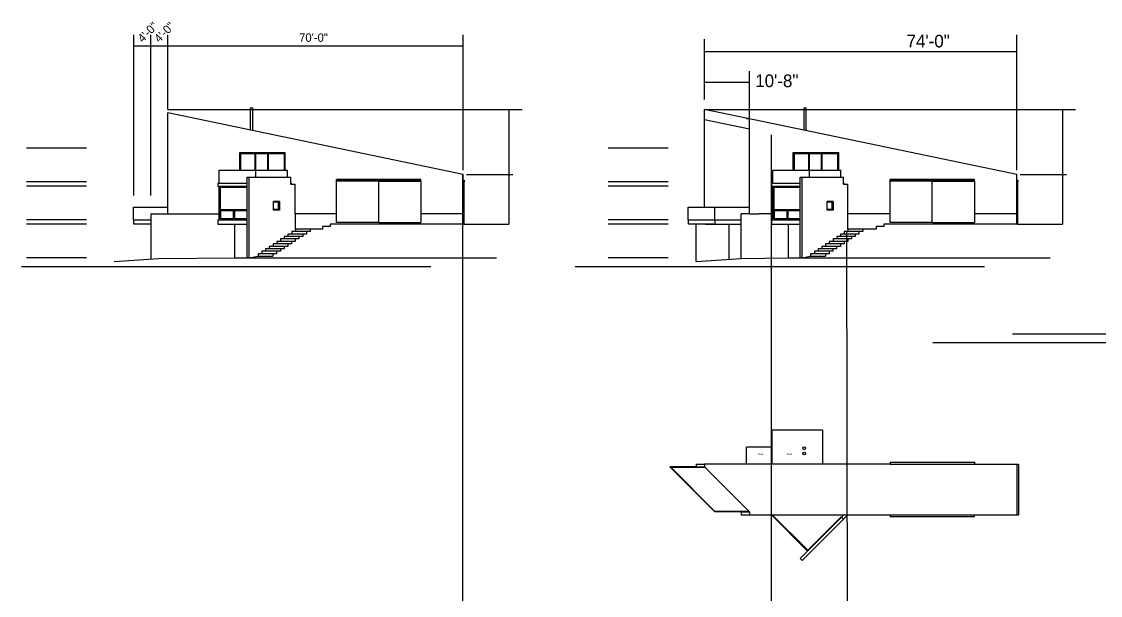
# Model space of a CAD drawing. Header units: inches. Extents: x -30960 to 5972, y 141 to 7569.
# Drawn here: x -6180 to -3112, y 2726 to 4357 of the extents above; entities that cross this region are included whole.
import ezdxf

# ---------------------------------------------------------------- set-up
doc = ezdxf.new("R2010")
doc.units = ezdxf.units.IN
doc.header["$LTSCALE"] = 0.5
doc.header["$MEASUREMENT"] = 0
doc.linetypes.add('ACAD_ISO02W100', pattern=[15, 12, -3])
for name, color, linetype in [('A-Elev-North', 7, 'Continuous'), ('A-Elev-South', 7, 'Continuous'), ('A-glazing', 252, 'Continuous'), ('A-millwork', 252, 'Continuous'), ('A-roof', 253, 'Continuous'), ('A-soffit', 251, 'ACAD_ISO02W100'), ('A-walls', 7, 'Continuous'), ('construction', 160, 'Continuous')]:
    doc.layers.add(name, color=color, linetype=linetype)

msp = doc.modelspace()

# ---------------------------------------------------------------- linework, layer by layer
at = {"layer": 'A-Elev-North'}
for p, q in [((-4924.4, 3922.2), (-5764.4, 4097.4, -36033)), ((-3350.2, 3922.2), (-4238.2, 4107.4, -38092))]:
    msp.add_line(p, q, dxfattribs=at)
at = {"layer": 'A-Elev-North', "color": 252}
for p, q in [((-5614.3, 3796.3), (-5614.3, 3886.3)), ((-4040.1, 3796.3), (-4040.1, 3886.3)), ((-5577.2, 3796.3, -14653.9), (-5577.2, 3819.3, -14784.3)), ((-5575.1, 3796.3, -14641.9), (-5575.1, 3819.3, -14772.3)), ((-4003.1, 3796.3, -14653.9), (-4003.1, 3819.3, -14784.3)), ((-4000.9, 3796.3, -14641.9), (-4000.9, 3819.3, -14772.3))]:
    msp.add_line(p, q, dxfattribs=at)
at = {"layer": 'A-Elev-North', "color": 251}
for p, q in [((-5613.2, 3796.3), (-5613.2, 3819.3)), ((-5574, 3796.3, -14641.9), (-5574, 3819.3, -14641.9)), ((-4039.1, 3796.3), (-4039.1, 3819.3)), ((-3999.9, 3796.3, -14641.9), (-3999.9, 3819.3, -14641.9))]:
    msp.add_line(p, q, dxfattribs=at)
at = {"layer": 'A-Elev-South', "color": 7}
for p, q in [((-5528.8, 4048.6), (-5528.8, 4112.1)), ((-5528.8, 4112.1), (-5522.8, 4112.1)), ((-5522.8, 4047.3), (-5522.8, 4112.1)), ((-3954.7, 4112.1), (-3948.7, 4112.1)), ((-3954.7, 4048.6), (-3954.7, 4112.1)), ((-3948.7, 4047.3), (-3948.7, 4112.1)), ((-5764.4, 3810.3, -5147.6), (-5764.4, 4097.4, -5147.6)), ((-5861.4, 3829.3, -5147.6), (-5788.4, 3829.3, -5147.6)), ((-5861.4, 3829.3, -5147.6), (-5764.4, 3829.3, -5147.6)), ((-5861.4, 3793.3, -5147.6), (-5861.4, 3829.3, -5147.6)), ((-4284.2, 3829.3), (-4187.2, 3829.3)), ((-4284.2, 3829.3), (-4211.2, 3829.3)), ((-4284.2, 3793.3), (-4284.2, 3829.3)), ((-5860.4, 3781.3), (-5860.4, 3793.3, -5147.6)), ((-5812.4, 3781.3, -3431.7), (-5860.4, 3781.3)), ((-5317.4, 3774.3, -5147.6), (-5324.4, 3774.3, -5147.6)), ((-5324.4, 3774.3, -5147.6), (-5324.4, 3767.3, -5147.6)), ((-5302.4, 3774.3, -5147.6), (-5317.4, 3774.3, -5147.6)), ((-5302.4, 3781.3, -5147.6), (-5302.4, 3774.3, -5147.6)), ((-4283.2, 3781.3, 5147.6), (-4283.2, 3793.3)), ((-4211.2, 3781.3), (-4283.2, 3781.3, 5147.6)), ((-4262.2, 3675.3, -5147.6), (-4262.2, 3781.3, -5147.6)), ((-3750.2, 3774.3, -5147.6), (-3750.2, 3767.3, -5147.6)), ((-3743.2, 3774.3, -5147.6), (-3750.2, 3774.3, -5147.6)), ((-3728.2, 3774.3, -5147.6), (-3743.2, 3774.3, -5147.6)), ((-3728.2, 3781.3, -5147.6), (-3728.2, 3774.3, -5147.6)), ((-5380.6, 3746.3, -5147.6), (-5391.2, 3746.3, -5147.6)), ((-5391.2, 3746.3, -5147.6), (-5391.2, 3739.3, -5147.6)), ((-5370, 3753.3, -5147.6), (-5380.6, 3753.3, -5147.6)), ((-5380.6, 3753.3, -5147.6), (-5380.6, 3746.3, -5147.6)), ((-5359.4, 3760.3, -5147.6), (-5370, 3760.3, -5147.6)), ((-5370, 3760.3, -5147.6), (-5370, 3753.3, -5147.6)), ((-5359.4, 3767.3, -5147.6), (-5359.4, 3760.3, -5147.6)), ((-5324.4, 3767.3, -5147.6), (-5359.4, 3767.3, -5147.6)), ((-3820, 3746.3), (-3820, 3739.3)), ((-3809.4, 3746.3), (-3820, 3746.3)), ((-3809.4, 3753.3), (-3809.4, 3746.3)), ((-3798.8, 3753.3), (-3809.4, 3753.3)), ((-3798.8, 3760.3), (-3798.8, 3753.3)), ((-3788.2, 3760.3), (-3798.8, 3760.3)), ((-3750.2, 3767.3, -5147.6), (-3788.2, 3767.3)), ((-3788.2, 3767.3), (-3788.2, 3760.3)), ((-5423, 3718.3, -5147.6), (-5433.6, 3718.3, -5147.6)), ((-5433.6, 3718.3, -5147.6), (-5433.6, 3711.3, -5147.6)), ((-5412.4, 3725.3, -5147.6), (-5423, 3725.3, -5147.6)), ((-5423, 3725.3, -5147.6), (-5423, 3718.3, -5147.6)), ((-5401.8, 3732.3, -5147.6), (-5412.4, 3732.3, -5147.6)), ((-5412.4, 3732.3, -5147.6), (-5412.4, 3725.3, -5147.6)), ((-5391.2, 3739.3, -5147.6), (-5401.8, 3739.3, -5147.6)), ((-5401.8, 3739.3, -5147.6), (-5401.8, 3732.3, -5147.6)), ((-3862.4, 3718.3), (-3862.4, 3711.3)), ((-3851.8, 3718.3), (-3862.4, 3718.3)), ((-3851.8, 3725.3), (-3851.8, 3718.3)), ((-3841.2, 3725.3), (-3851.8, 3725.3)), ((-3841.2, 3732.3), (-3841.2, 3725.3)), ((-3830.6, 3732.3), (-3841.2, 3732.3)), ((-3830.6, 3739.3), (-3830.6, 3732.3)), ((-3820, 3739.3), (-3830.6, 3739.3)), ((-5573.4, 3685.3, -5147.6), (-5533.1, 3685.3, 5147.6)), ((-5573.4, 3685.3, -5147.6), (-5573.4, 3685.3, -5147.6)), ((-5533.1, 3685.3, 10295.1), (-5507.4, 3690.3, -5147.6)), ((-5507.4, 3690.3, -5147.6), (-5465.4, 3690.3, -5147.6)), ((-5465.4, 3697.3, -5147.6), (-5465.4, 3690.3, -5147.6)), ((-5454.8, 3697.3, -5147.6), (-5465.4, 3697.3, -5147.6)), ((-5444.2, 3704.3, -5147.6), (-5454.8, 3704.3, -5147.6)), ((-5454.8, 3704.3, -5147.6), (-5454.8, 3697.3, -5147.6)), ((-5433.6, 3711.3, -5147.6), (-5444.2, 3711.3, -5147.6)), ((-5444.2, 3711.3, -5147.6), (-5444.2, 3704.3, -5147.6)), ((-3999.2, 3685.3, -5147.6), (-3960.3, 3685.3, 20590.3)), ((-3999.2, 3685.3, -5147.6), (-3999.2, 3685.3, -5147.6)), ((-3960.3, 3685.3, 25737.8), (-3936.3, 3690.3)), ((-3936.3, 3690.3), (-3894.3, 3690.3)), ((-3894.3, 3697.3), (-3894.3, 3690.3)), ((-3883.7, 3697.3), (-3894.3, 3697.3)), ((-3883.7, 3704.3), (-3883.7, 3697.3)), ((-3873.1, 3704.3), (-3883.7, 3704.3)), ((-3873.1, 3711.3), (-3873.1, 3704.3)), ((-3862.4, 3711.3), (-3873.1, 3711.3))]:
    msp.add_line(p, q, dxfattribs=at)
at = {"layer": 'A-Elev-South', "color": 252}
for p, q in [((-4238.2, 3829.3, -5147.6), (-4238.2, 4107.4, -5147.6)), ((-5559.7, 3934.3, -15442.7), (-5559.7, 3985.3, -15442.7)), ((-5559.7, 3985.3, -15442.7), (-5430.7, 3985.3, -15442.7)), ((-5556.7, 3982.3, -15442.7), (-5513.7, 3982.3, 753.3)), ((-5556.7, 3934.3, -15442.7), (-5556.7, 3982.3, -15442.7)), ((-5515.7, 3934.3), (-5515.7, 3982.3)), ((-5513.7, 3934.3), (-5513.7, 3982.3)), ((-5513.7, 3982.3), (-5479.7, 3982.3)), ((-5479.7, 3934.3), (-5479.7, 3982.3)), ((-5477.7, 3982.3), (-5432.7, 3982.3, -15442.7)), ((-5477.7, 3934.3), (-5477.7, 3982.3)), ((-5432.7, 3934.3), (-5432.7, 3982.3)), ((-5430.7, 3934.3), (-5430.7, 3985.3)), ((-3985.5, 3985.3, -15442.7), (-3856.5, 3985.3, -15442.7)), ((-3985.5, 3934.3, -15442.7), (-3985.5, 3985.3, -15442.7)), ((-3982.5, 3982.3, -15442.7), (-3939.5, 3982.3, 753.3)), ((-3982.5, 3934.3, -15442.7), (-3982.5, 3982.3, -15442.7)), ((-3941.5, 3934.3), (-3941.5, 3982.3)), ((-3939.5, 3982.3), (-3905.5, 3982.3)), ((-3939.5, 3934.3), (-3939.5, 3982.3)), ((-3905.5, 3934.3), (-3905.5, 3982.3)), ((-3903.5, 3982.3), (-3858.5, 3982.3, -15442.7)), ((-3903.5, 3934.3), (-3903.5, 3982.3)), ((-3858.5, 3934.3), (-3858.5, 3982.3)), ((-3856.5, 3934.3), (-3856.5, 3985.3)), ((-4924.4, 3906.3), (-4921.4, 3906.3)), ((-4924.4, 3901.3), (-4921.4, 3901.3)), ((-4922.4, 3901.3), (-4922.4, 3781.3, -5147.6)), ((-4921.4, 3906.3), (-4921.4, 3901.3)), ((-3350.2, 3906.3), (-3347.2, 3906.3)), ((-3350.2, 3901.3), (-3347.2, 3901.3)), ((-3348.2, 3901.3), (-3348.2, 3781.3, -5147.6)), ((-3347.2, 3906.3), (-3347.2, 3901.3)), ((-5449.4, 3843.7, 152.4), (-5463.6, 3843.7, 2316.2)), ((-5449.4, 3822.8, -257.6), (-5449.4, 3843.7, -257.6)), ((-3875.2, 3843.7, 152.4), (-3889.4, 3843.7, 2316.2)), ((-3875.2, 3822.8, -257.6), (-3875.2, 3843.7, -257.6)), ((-5538.7, 3822.3), (-5614.3, 3822.3)), ((-5577.2, 3819.3), (-5614.3, 3819.3)), ((-5538.7, 3819.3, -14641.9), (-5575.1, 3819.3, -14641.9)), ((-5449.4, 3822.8, 152.4), (-5463.6, 3822.8, 2316.2)), ((-3966, 3822.3, 15442.7), (-4040.1, 3822.3)), ((-4003.1, 3819.3), (-4040.1, 3819.3)), ((-3966, 3819.3, 800.8), (-4000.9, 3819.3, -14641.9)), ((-3875.2, 3822.8, 152.4), (-3889.4, 3822.8, 2316.2)), ((-5577.2, 3796.3), (-5614.3, 3796.3)), ((-5538.7, 3796.3, -14641.9), (-5575.1, 3796.3, -14641.9)), ((-4003.1, 3796.3), (-4040.1, 3796.3)), ((-3966, 3796.3, 800.8), (-4000.9, 3796.3, -14641.9)), ((-6180, 3661.3, -5147.6), (-5016, 3661.3, -5147.6)), ((-4605.9, 3661.3, -5147.6), (-3441.9, 3661.3, -5147.6)), ((-4262.2, 3099.6), (-4238.2, 3099.6)), ((-4262.2, 3091.6), (-4238.2, 3091.6)), ((-4134.2, 2963.6), (-4110.2, 2963.6)), ((-4134.2, 2955.6), (-4110.2, 2955.6))]:
    msp.add_line(p, q, dxfattribs=at)
at = {"layer": 'A-Elev-South', "color": 253}
for p, q in [((-4110.2, 3810.3), (-4110.2, 4080.8)), ((-4110.2, 4050.9), (-4238.2, 4077.4)), ((-5617.8, 3934.3, -15442.7), (-5557.4, 3934.3, -15442.7)), ((-5557.4, 3934.3), (-5424.2, 3934.3)), ((-5513.7, 3915.3), (-5513.7, 3934.3)), ((-5424.2, 3915.3), (-5424.2, 3934.3)), ((-4043.7, 3934.3, -15442.7), (-3983.2, 3934.3, -15442.7)), ((-3983.2, 3934.3), (-3850, 3934.3)), ((-3939.6, 3915.3), (-3939.6, 3934.3)), ((-3850, 3915.3), (-3850, 3934.3)), ((-5622.1, 3898.3, -15442.7), (-5538.7, 3898.3, -15442.7)), ((-5538.7, 3685.3, -15442.7), (-5538.7, 3915.3, -15442.7)), ((-5538.7, 3915.3, -15442.7), (-5414.3, 3915.3, -15442.7)), ((-5533.1, 3685.3), (-5533.1, 3915.3)), ((-5414.3, 3895.3), (-5414.3, 3915.3)), ((-5414.3, 3898.3, -15442.7), (-5412.7, 3898.3, -15442.7)), ((-5412.7, 3895.3, -15442.7), (-5412.7, 3898.3, -15442.7)), ((-5284.4, 3906.2, 5147.6), (-5284.4, 3908.2, 5147.6)), ((-5284.4, 3903.2, 5147.6), (-5284.4, 3906.2, 5147.6)), ((-5284.4, 3906.2, 5147.6), (-5044.4, 3906.2, 5147.6)), ((-5284.4, 3903.2, 5147.6), (-5284.4, 3903.2, 5147.6)), ((-5164.4, 3903.2, 5147.6), (-5044.4, 3903.2, 5147.6)), ((-5044.4, 3903.2, 5147.6), (-5044.4, 3908.2, 5147.6)), ((-5044.4, 3903.2, 5147.6), (-5044.4, 3786.3)), ((-5044.4, 3903.2, 5147.6), (-5044.4, 3903.2, 5147.6)), ((-4048, 3898.3, -15442.7), (-3966, 3898.3)), ((-3966, 3915.3), (-3842.4, 3915.3)), ((-3966, 3685.3), (-3966, 3915.3)), ((-3960.3, 3685.3, 15442.7), (-3960.3, 3915.3, 15442.7)), ((-3842.4, 3895.3, 15442.7), (-3842.4, 3915.3, 15442.7)), ((-3842.4, 3898.3), (-3840.8, 3898.3)), ((-3840.8, 3895.3), (-3840.8, 3898.3)), ((-3710.2, 3906.2, 5147.6), (-3710.2, 3908.2, 5147.6)), ((-3710.2, 3906.2, 5147.6), (-3470.2, 3906.2, 5147.6)), ((-3710.2, 3903.2, 5147.6), (-3710.2, 3906.2, 5147.6)), ((-3710.2, 3903.2, 5147.6), (-3710.2, 3903.2, 5147.6)), ((-3590.2, 3903.2, 5147.6), (-3470.2, 3903.2, 5147.6)), ((-3470.2, 3903.2, 5147.6), (-3470.2, 3908.2, 5147.6)), ((-3470.2, 3903.2, 5147.6), (-3470.2, 3786.3)), ((-3470.2, 3903.2, 5147.6), (-3470.2, 3903.2, 5147.6)), ((-5622.1, 3889.3, -15442.7), (-5538.7, 3889.3, -15442.7)), ((-5414.3, 3895.3, -15442.7), (-5402.1, 3895.3, -15442.7)), ((-4048, 3889.3, -15442.7), (-3966, 3889.3)), ((-3842.4, 3895.3), (-3830.2, 3895.3)), ((-5463.6, 3821.3, 2573.8), (-5463.6, 3845.3, 2573.8)), ((-5446.6, 3845.3), (-5463.6, 3845.3)), ((-5446.6, 3845.3), (-5446.6, 3821.3)), ((-3872.5, 3845.3), (-3889.4, 3845.3)), ((-3889.4, 3821.3, 2573.8), (-3889.4, 3845.3, 2573.8)), ((-3872.5, 3845.3), (-3872.5, 3821.3)), ((-5812.4, 3810.3, -10295.1), (-5617.8, 3810.3, -10295.1)), ((-5446.6, 3821.3), (-5463.6, 3821.3)), ((-5284.4, 3810.3), (-5402.1, 3810.3, -5147.6)), ((-4924.4, 3810.3, -4941.7), (-5044.4, 3810.3)), ((-4214.2, 3829.3), (-4110.2, 3829.3)), ((-4134.2, 3683.3), (-4134.2, 3810.3)), ((-4110.2, 3810.3, -5147.6), (-4083.2, 3810.3, -5147.6)), ((-4043.7, 3810.3), (-4084, 3810.3)), ((-3872.5, 3821.3), (-3889.4, 3821.3)), ((-3710.2, 3810.3), (-3830.2, 3810.3, -5147.6)), ((-3350.2, 3810.3, -4941.7), (-3470.2, 3810.3)), ((-5860.4, 3793.3, -10295.1), (-5812.4, 3793.3, -10295.1)), ((-5622.1, 3793.3), (-5538.7, 3793.3)), ((-5622.1, 3781.3), (-5538.7, 3781.3)), ((-5164.4, 3786.3, 5147.6), (-5044.4, 3786.3)), ((-4284.2, 3793.3), (-4134.2, 3793.3)), ((-4235.2, 3781.3), (-4134.2, 3781.3)), ((-4048, 3793.3), (-3966, 3793.3, 15442.7)), ((-4048, 3781.3), (-3966, 3781.3, 15442.7)), ((-3590.2, 3786.3, 5147.6), (-3470.2, 3786.3)), ((-5391.2, 3746.3, -5147.6), (-5433.2, 3746.3, -5147.6)), ((-5380.6, 3753.3, -5147.6), (-5422.6, 3753.3, -5147.6)), ((-5370, 3760.3, -5147.6), (-5412, 3760.3, -5147.6)), ((-5359.4, 3767.3, -5147.6), (-5401.4, 3767.3, -5147.6)), ((-3820, 3746.3), (-3862, 3746.3)), ((-3809.4, 3753.3), (-3851.4, 3753.3)), ((-3798.8, 3760.3), (-3840.8, 3760.3)), ((-3788.2, 3767.3), (-3830.2, 3767.3)), ((-5433.6, 3718.3, -5147.6), (-5475.6, 3718.3, -5147.6)), ((-5423, 3725.3, -5147.6), (-5465, 3725.3, -5147.6)), ((-5412.4, 3732.3, -5147.6), (-5454.4, 3732.3, -5147.6)), ((-5401.8, 3739.3, -5147.6), (-5443.8, 3739.3, -5147.6)), ((-3862.4, 3718.3), (-3904.4, 3718.3)), ((-3851.8, 3725.3), (-3893.8, 3725.3)), ((-3841.2, 3732.3), (-3883.2, 3732.3)), ((-3830.6, 3739.3), (-3872.6, 3739.3)), ((-5465.4, 3697.3, -5147.6), (-5507.4, 3697.3, -5147.6)), ((-5454.8, 3704.3, -5147.6), (-5496.8, 3704.3, -5147.6)), ((-5444.2, 3711.3, -5147.6), (-5486.2, 3711.3, -5147.6)), ((-3894.3, 3697.3), (-3936.3, 3697.3)), ((-3883.7, 3704.3), (-3925.7, 3704.3)), ((-3873.1, 3711.3), (-3915.1, 3711.3))]:
    msp.add_line(p, q, dxfattribs=at)
at = {"layer": 'A-Elev-South', "color": 2, "ltscale": 0.1}
for p, q in [((-5995.2, 3997.3, -20590.3), (-6165.7, 3997.3, -20590.3)), ((-5995.2, 3997.3, -20590.3), (-6165.7, 3997.3, -20590.3)), ((-4341.1, 3997.3, -15442.7), (-4511.6, 3997.3, -15442.7)), ((-4341.1, 3997.3, -15442.7), (-4511.6, 3997.3, -15442.7)), ((-5995.2, 3901.3, -20590.3), (-6165.7, 3901.3, -20590.3)), ((-4341.1, 3901.3, -15442.7), (-4511.6, 3901.3, -15442.7)), ((-5995.2, 3889.3, -20590.3), (-6165.7, 3889.3, -20590.3)), ((-4341.1, 3889.3, -15442.7), (-4511.6, 3889.3, -15442.7)), ((-5995.2, 3793.3, -20590.3), (-6165.7, 3793.3, -20590.3)), ((-5995.2, 3781.3, -20590.3), (-6165.7, 3781.3, -20590.3)), ((-4341.1, 3793.3, -15442.7), (-4511.6, 3793.3, -15442.7)), ((-4341.1, 3781.3, -15442.7), (-4511.6, 3781.3, -15442.7)), ((-5995.2, 3685.3, -20590.3), (-6165.7, 3685.3, -20590.3)), ((-4341.1, 3685.3, -15442.7), (-4511.6, 3685.3, -15442.7))]:
    msp.add_line(p, q, dxfattribs=at)
at = {"layer": 'A-Elev-South', "color": 251}
for p, q in [((-5617.8, 3898.3), (-5617.8, 3934.3)), ((-4043.7, 3898.3), (-4043.7, 3934.3)), ((-5622.1, 3898.3, -15442.7), (-5622.1, 3889.3, -15442.7)), ((-5044.4, 3908.2, 5147.6), (-5284.4, 3908.2, 5147.6)), ((-3470.2, 3908.2, 5147.6), (-3710.2, 3908.2, 5147.6)), ((-5617.8, 3793.3), (-5617.8, 3889.3)), ((-5402.1, 3810.3, -15442.7), (-5402.1, 3895.3, -15442.7)), ((-4043.7, 3793.3), (-4043.7, 3889.3)), ((-3830.2, 3810.3, -15442.7), (-3830.2, 3895.3)), ((-5448.4, 3821.3, -257.6), (-5448.4, 3845.3, -257.6)), ((-3874.2, 3821.3, -257.6), (-3874.2, 3845.3, -257.6)), ((-5401.4, 3767.3, -5147.6), (-5401.4, 3810.3, -5147.6)), ((-4208.9, 3793.3), (-4208.9, 3829.3)), ((-3830.2, 3767.3), (-3830.2, 3810.3, -5147.6)), ((-5622.1, 3793.3), (-5622.1, 3781.3)), ((-5573.4, 3685.3, -5746.9), (-5573.4, 3781.3, -4328)), ((-4207.9, 3781.3, 5147.6), (-4207.9, 3793.3, 5147.6)), ((-4168.1, 3681.1), (-4168.1, 3781.3)), ((-3999.2, 3685.3, -5746.9), (-3999.2, 3781.3, -4328)), ((-5433.2, 3746.3, -5147.6), (-5433.2, 3739.3, -5147.6)), ((-5422.6, 3753.3, -5147.6), (-5422.6, 3746.3, -5147.6)), ((-5412, 3760.3, -5147.6), (-5412, 3753.3, -5147.6)), ((-5401.4, 3767.3, -5147.6), (-5401.4, 3760.3, -5147.6)), ((-3862, 3746.3), (-3862, 3739.3)), ((-3851.4, 3753.3), (-3851.4, 3746.3)), ((-3840.8, 3760.3), (-3840.8, 3753.3)), ((-3830.2, 3767.3), (-3830.2, 3760.3)), ((-5475.6, 3718.3, -5147.6), (-5475.6, 3711.3, -5147.6)), ((-5465, 3725.3, -5147.6), (-5465, 3718.3, -5147.6)), ((-5454.4, 3732.3, -5147.6), (-5454.4, 3725.3, -5147.6)), ((-5443.8, 3739.3, -5147.6), (-5443.8, 3732.3, -5147.6)), ((-3904.4, 3718.3), (-3904.4, 3711.3)), ((-3893.8, 3725.3), (-3893.8, 3718.3)), ((-3883.2, 3732.3), (-3883.2, 3725.3)), ((-3872.6, 3739.3), (-3872.6, 3732.3)), ((-5507.4, 3697.3, -5147.6), (-5507.4, 3690.3, -5147.6)), ((-5496.8, 3704.3, -5147.6), (-5496.8, 3697.3, -5147.6)), ((-5486.2, 3711.3, -5147.6), (-5486.2, 3704.3, -5147.6)), ((-3936.3, 3697.3), (-3936.3, 3690.3)), ((-3925.7, 3704.3), (-3925.7, 3697.3)), ((-3915.1, 3711.3), (-3915.1, 3704.3))]:
    msp.add_line(p, q, dxfattribs=at)
at = {"layer": 'A-Elev-South'}
for p, q in [((-5284.4, 3786.3, 5147.6), (-5284.4, 3903.2, 5147.6)), ((-5164.4, 3903.2, 5147.6), (-5284.4, 3903.2, 5147.6)), ((-5164.4, 3786.3, 5147.6), (-5164.4, 3903.2, 5147.6)), ((-4924.4, 3786.3), (-4924.4, 3922.2)), ((-4048, 3898.3, -15442.7), (-4048, 3889.3, -15442.7)), ((-3710.2, 3786.3, 5147.6), (-3710.2, 3903.2, 5147.6)), ((-3590.2, 3903.2, 5147.6), (-3710.2, 3903.2, 5147.6)), ((-3590.2, 3786.3, 5147.6), (-3590.2, 3903.2, 5147.6)), ((-3350.2, 3786.3), (-3350.2, 3922.2)), ((-4924.4, 3781.3), (-4924.4, 3894.3)), ((-3350.2, 3781.3), (-3350.2, 3894.3)), ((-5812.4, 3810.3, -5147.6), (-5812.4, 3683.1, -5147.6)), ((-4110.2, 3810.3), (-4134.2, 3810.3)), ((-4110.2, 3810.3), (-4126.2, 3810.3)), ((-4922.4, 3781.3, -5147.6), (-5302.4, 3781.3, -5147.6)), ((-5164.4, 3786.3), (-5284.4, 3786.3)), ((-4048, 3793.3), (-4048, 3781.3)), ((-3348.2, 3781.3, -5147.6), (-3728.2, 3781.3, -5147.6)), ((-3590.2, 3786.3), (-3710.2, 3786.3)), ((-5916.4, 3675.3, -10295.1), (-5790.4, 3683.3)), ((-5790.4, 3683.3), (-5573.4, 3685.3, -5147.6)), ((-4262.2, 3675.3, -5147.6), (-4134.2, 3683.3)), ((-4134.2, 3683.3), (-3999.2, 3685.3, -5147.6))]:
    msp.add_line(p, q, dxfattribs=at)
at = {"layer": 'A-Elev-South', "color": 250}
for p, q in [((-5447.7, 3821.3), (-5447.7, 3845.3)), ((-3873.5, 3821.3), (-3873.5, 3845.3))]:
    msp.add_line(p, q, dxfattribs=at)
at = {"layer": 'A-Elev-South', "color": 126}
for p, q in [((-5533.1, 3685.3, 5147.6), (-4829.4, 3685.3, -5147.6)), ((-3960.3, 3685.3, 20590.3), (-3255.2, 3685.3, -5147.6)), ((-3362.6, 3469.3, -5147.6), (-1645.4, 3469.3, -5147.6)), ((-3589.1, 3445.3, -5147.6), (-2061, 3445.3, -5147.6))]:
    msp.add_line(p, q, dxfattribs=at)
at = {"layer": 'A-glazing'}
for p, q in [((-5614.3, 3886.3, -25737.8), (-5541.7, 3886.3, -25737.8)), ((-4040.1, 3886.3, -25737.8), (-3966, 3886.3, -9644.1)), ((-3944.8, 2852.3), (-4048, 2955.5))]:
    msp.add_line(p, q, dxfattribs=at)
at = {"layer": 'A-millwork', "color": 251}
for p, q in [((-4208.9, 2963.6), (-4336.9, 3091.6)), ((-4262.2, 3091.6), (-4336.9, 3091.6)), ((-4208.3, 2965.1), (-4333.3, 3090.1)), ((-4236.7, 3090.1), (-4333.3, 3090.1)), ((-4134.2, 2963.6), (-4208.9, 2963.6)), ((-4111.7, 2965.1), (-4208.3, 2965.1))]:
    msp.add_line(p, q, dxfattribs=at)
at = {"layer": 'A-millwork'}
for p, q in [((-3944.7, 2854.5), (-4045.8, 2955.6)), ((-3849.8, 2949.4), (-3944.7, 2854.5))]:
    msp.add_line(p, q, dxfattribs=at)
at = {"layer": 'A-roof', "color": 253}
for p, q in [((-3902.2, 3195.6), (-4046.2, 3195.6)), ((-4046.2, 3195.6), (-4046.2, 3099.6)), ((-3902.2, 3195.6), (-3902.2, 3099.6)), ((-4046.2, 3147.6), (-4118.2, 3147.6)), ((-4118.2, 3099.6), (-4118.2, 3147.6))]:
    msp.add_line(p, q, dxfattribs=at)
at = {"layer": 'A-roof'}
for p, q in [((-3710.2, 3104.6), (-3470.2, 3104.6)), ((-3710.2, 3104.6), (-3710.2, 3099.6)), ((-3710.2, 3099.6), (-3350.2, 3099.6)), ((-3470.2, 3104.6), (-3470.2, 3099.6)), ((-3350.2, 3099.6), (-3350.2, 2955.6)), ((-3350.2, 3099.6), (-3345.2, 3099.6)), ((-3345.2, 3099.6), (-3345.2, 2955.6)), ((-3710.2, 2955.6), (-3350.2, 2955.6)), ((-3710.2, 2955.6), (-3710.2, 2950.6)), ((-3710.2, 2950.6), (-3470.2, 2950.6)), ((-3470.2, 2950.6), (-3470.2, 2955.6)), ((-3350.2, 2955.6), (-3345.2, 2955.6))]:
    msp.add_line(p, q, dxfattribs=at)
at = {"layer": 'A-walls', "color": 252}
for p, q in [((-4262.2, 3099.6), (-4262.2, 3091.6)), ((-4134.2, 2963.6), (-4134.2, 2955.6))]:
    msp.add_line(p, q, dxfattribs=at)
at = {"layer": 'A-walls'}
for p, q in [((-4238.2, 3099.6), (-4238.2, 3091.6)), ((-3710.2, 3099.6), (-4238.2, 3099.6)), ((-4110.2, 2963.6), (-4238.2, 3091.6)), ((-4110.2, 2963.6), (-4110.2, 2955.6)), ((-4110.2, 2955.6), (-3710.2, 2955.6))]:
    msp.add_line(p, q, dxfattribs=at)
at = {"layer": 'A-walls', "color": 253}
for p, q in [((-3966, 2831.1), (-3841.5, 2955.6)), ((-3848.8, 2948.3), (-3849.8, 2949.4))]:
    msp.add_line(p, q, dxfattribs=at)
at = {"layer": 'A-walls', "color": 254}
for p, q in [((-3843.1, 2942.7), (-3848.8, 2948.3)), ((-3830.2, 2955.6), (-3847.4, 2938.4)), ((-3847.4, 2938.4), (-3960.3, 2825.5)), ((-3960.3, 2825.5), (-3966, 2831.1))]:
    msp.add_line(p, q, dxfattribs=at)
at = {"layer": 'A-walls'}
for centre in [(-3954.7, 3144.4), (-3954.7, 3129.4)]:
    msp.add_circle(centre, 4, dxfattribs=at)
at = {"layer": 'construction'}
for p, q in [((-5860.4, 3862.9, -4869.3), (-5860.4, 4319.8, -4869.3)), ((-5812.4, 3862.9, -4869.3), (-5812.4, 4319.8, -4869.3)), ((-5764.4, 4107.4, -4869.3), (-5764.4, 4319.8, -4869.3)), ((-4924.4, 3934.9), (-4924.4, 4319.8)), ((-4238.2, 4135.4, -5147.6), (-4238.2, 4307.1, -5147.6)), ((-3350.2, 3934.9), (-3350.2, 4319.8)), ((-4924.4, 4287.2, -5682.8), (-5860.4, 4287.2, -11108.6)), ((-3350.2, 4271.3), (-4238.2, 4271.3, -5147.6)), ((-4110.2, 4080.8), (-4110.2, 4216.1)), ((-4110.2, 4184.1), (-4238.2, 4184.1)), ((-5764.4, 4107.4, -38092), (-4757, 4107.4, -38092)), ((-4794.4, 4107.4, 16.2), (-4794.4, 3781.3, -5147.6)), ((-4238.2, 4107.4, -38092), (-3182.9, 4107.4, -38092)), ((-4110.2, 4080.8), (-4118.2, 4080.8)), ((-3220.3, 4107.4, 16.2), (-3220.3, 3781.3, -5147.6)), ((-4048, 1705.2), (-4048, 4035.3)), ((-4926.4, 3922.2), (-4926.4, 1584.2)), ((-4914.9, 3922.2), (-4783.2, 3922.2)), ((-3340.8, 3922.2), (-3209.1, 3922.2)), ((-4922.4, 3781.3, -5147.6), (-4794.4, 3781.3, -5147.6)), ((-3348.2, 3781.3, -5147.6), (-3220.3, 3781.3, -5147.6)), ((-3830.2, 1705.2), (-3833.2, 3760.3, 5147.6))]:
    msp.add_line(p, q, dxfattribs=at)

# ---------------------------------------------------------------- texts
at = {"layer": 'A-soffit'}
for p in [(-4085.7, 3124.9), (-4004.2, 3124.9)]:
    msp.add_text('Roof', height=5, dxfattribs=at).set_placement(p)
at = {"layer": 'construction'}
for p in [(-5835.8, 4295.8, -5147.6), (-5788.6, 4295.8, -5147.6)]:
    msp.add_text('4\'-0"', height=24, rotation=45, dxfattribs=at).set_placement(p)
for s, height, p in [('70\'-0"', 24, (-5390.9, 4299.5, -5147.6)), ('74\'-0"', 36, (-3663.4, 4283.6)), ('10\'-8"', 36, (-4093.7, 4170.7))]:
    msp.add_text(s, height=height, dxfattribs=at).set_placement(p)

doc.saveas('drawing.dxf')
